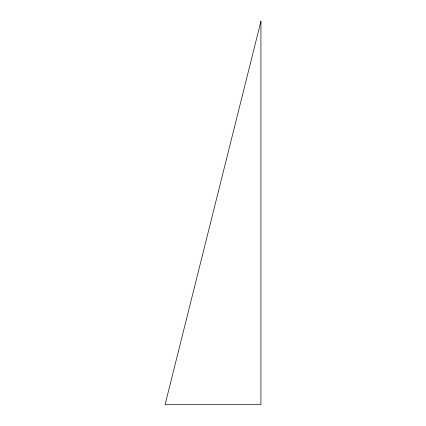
<?xml version="1.0" encoding="UTF-8"?>
<svg xmlns="http://www.w3.org/2000/svg" width="426" height="426" viewBox="0 0 426 426"><rect width="100%" height="100%" fill="white"/><g stroke="black" fill="none" stroke-linecap="round" stroke-linejoin="round"><path stroke-width="0.64" d="M260.925 21.3L165.075 404.7L260.925 404.7L260.925 21.3"/></g></svg>
